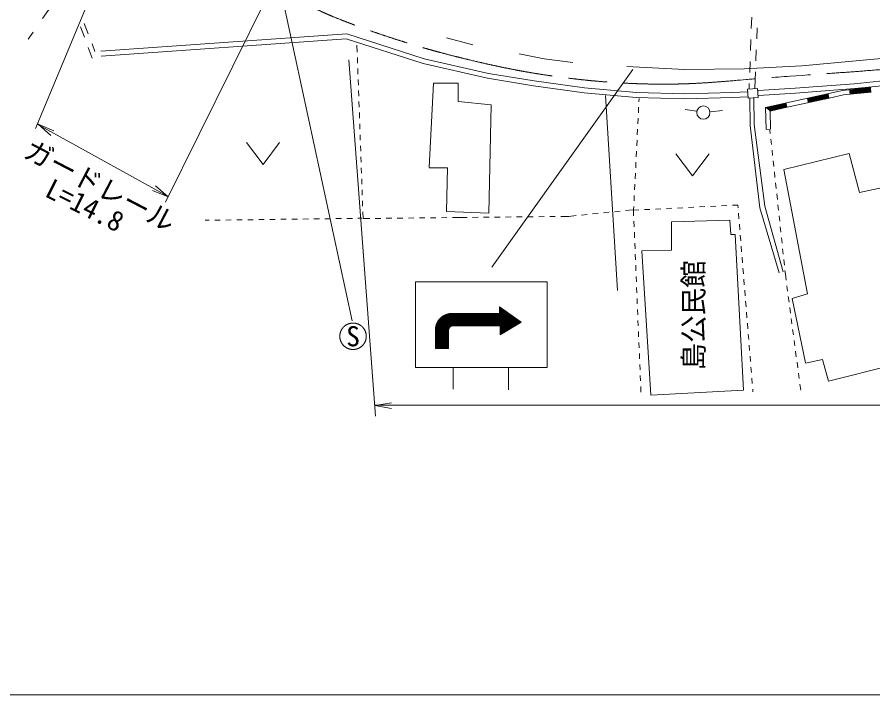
# Model space of a CAD drawing. Units: millimetres, scale not verified. Extents: x 40000 to 680000, y 20000 to 380000.
# Drawn here: x 178924 to 256560, y 205000 to 266500 of the extents above; entities that cross this region are included whole.
import ezdxf
from ezdxf.enums import TextEntityAlignment as Align

# ---------------------------------------------------------------- set-up
doc = ezdxf.new("R2010")
doc.units = ezdxf.units.MM
doc.header["$LTSCALE"] = 1000
doc.linetypes.add('CHAIN', pattern=[18.5, 12, -1.5, 3.5, -1.5])
for name, color, linetype, lineweight in [('M-BGD', 7, 'Continuous', 13), ('M-BMK', 2, 'CHAIN', 13), ('M-STR-HTXT', 7, 'Continuous', 13), ('M-STR-STRC', 7, 'Continuous', 13), ('M-TTL-BAND', 7, 'Continuous', 13)]:
    doc.layers.add(name, color=color, linetype=linetype, lineweight=lineweight)
doc.layers.add('M-BGD-HTXT', color=7, linetype='Continuous')
doc.styles.add('ＭＳ ゴシック', font='')
doc.styles.get('ＭＳ ゴシック').set_extended_font_data('MS Gothic')

# ---------------------------------------------------------------- blocks, each defined once
blk = doc.blocks.new('畑')
at = {"color": 7, "linetype": 'Continuous', "lineweight": 13}
for p, q in [((-1.5, 1), (0, -1)), ((0, -1), (1.5, 1))]:
    blk.add_line(p, q, dxfattribs=at)

msp = doc.modelspace()

# ---------------------------------------------------------------- linework, layer by layer
at = {"layer": 'M-BGD'}
for p, q in [((245532, 265481), (245569, 266481)), ((184684, 265609), (185032, 264671)), ((185021, 265933), (185375, 264997)), ((246059, 265520), (246022, 264521)), ((186529, 263397), (208841, 264985)), ((208841, 264985), (215865, 262715)), ((185728, 264062), (185988, 263374)), ((186561, 262948), (208786, 264530)), ((208786, 264530), (215746, 262281)), ((217886, 264615), (220263, 263996)), ((245457, 263483), (245495, 264482)), ((185379, 263733), (185737, 262768)), ((209776, 263327), (209754, 263945)), ((245985, 263521), (245948, 262522)), ((250126, 262072), (265129, 263463)), ((209811, 262328), (209794, 262828)), ((215865, 262715), (221675, 261387)), ((224462, 263166), (226741, 262727)), ((226741, 262727), (229329, 262385)), ((245383, 261484), (245420, 262483)), ((209847, 261328), (209829, 261828)), ((215746, 262281), (221589, 260945)), ((234248, 262027), (239473, 261734)), ((239473, 261734), (244877, 261815)), ((244877, 261815), (250126, 262072)), ((221589, 260945), (225758, 260278)), ((221675, 261387), (225824, 260723)), ((245911, 261523), (245856, 260040)), ((254871, 260456), (259510, 260931)), ((209882, 260329), (209865, 260829)), ((216298, 252860), (216701, 260514)), ((216701, 260514), (218935, 260514)), ((218935, 260514), (218935, 258829)), ((225758, 260278), (230357, 259644)), ((225824, 260723), (230408, 260091)), ((230408, 260091), (235103, 259664)), ((245328, 259976), (245346, 260485)), ((249512, 260061), (254871, 260456)), ((253818, 259832), (256363, 260100)), ((254910, 260008), (259550, 260482)), ((209918, 259330), (209900, 259829)), ((230357, 259644), (235076, 259215)), ((233403, 241707), (232295, 259402)), ((235103, 259664), (239513, 259538)), ((239513, 259538), (243797, 259664)), ((243797, 259664), (245188, 259712)), ((246091, 260027), (245172, 259953)), ((245172, 259953), (245238, 259142)), ((246157, 259217), (246091, 260027)), ((246142, 259847), (249512, 260061)), ((246170, 259398), (249543, 259612)), ((246816, 258298), (253818, 259832)), ((249543, 259612), (254910, 260008)), ((250610, 259088), (252515, 259505)), ((250618, 259049), (252524, 259466)), ((250627, 259010), (252532, 259427)), ((250635, 258971), (252541, 259388)), ((250644, 258932), (252550, 259349)), ((250653, 258893), (252558, 259310)), ((252592, 259154), (253882, 259436)), ((253882, 259436), (256405, 259703)), ((254427, 259856), (256367, 260061)), ((254432, 259816), (256372, 260021)), ((254436, 259776), (256376, 259981)), ((254440, 259736), (256380, 259941)), ((254444, 259697), (256384, 259901)), ((254448, 259657), (256388, 259862)), ((254453, 259617), (256393, 259822)), ((254457, 259577), (256397, 259782)), ((254461, 259537), (256401, 259742)), ((209953, 258330), (209935, 258830)), ((218935, 258829), (221938, 258536)), ((221938, 258536), (221719, 248722)), ((235076, 259215), (239513, 259088)), ((235333, 258818), (235347, 259116)), ((239513, 259088), (243811, 259214)), ((243811, 259214), (245203, 259262)), ((245238, 259142), (246157, 259217)), ((245413, 256659), (245388, 259131)), ((245756, 259142), (245799, 256760)), ((246857, 258266), (248704, 258671)), ((246898, 258234), (248713, 258632)), ((246939, 258202), (248721, 258593)), ((246980, 258170), (248730, 258554)), ((248781, 258319), (252592, 259154)), ((250661, 258854), (252567, 259271)), ((250670, 258815), (252575, 259232)), ((250678, 258776), (252584, 259193)), ((209988, 257331), (209971, 257831)), ((235284, 257820), (235308, 258319)), ((239517, 258109), (240564, 257965)), ((241806, 257905), (242921, 258024)), ((246879, 256322), (246816, 258298)), ((247021, 258139), (248738, 258515)), ((247062, 258107), (248747, 258476)), ((247103, 258075), (248755, 258436)), ((247144, 258043), (248764, 258397)), ((247185, 258011), (248773, 258358)), ((247226, 257979), (248781, 258319)), ((247279, 256335), (247226, 257979)), ((235235, 256821), (235259, 257320)), ((210024, 256332), (210006, 256831)), ((235186, 255822), (235211, 256321)), ((246302, 249190), (245413, 256659)), ((245799, 256760), (246756, 249355)), ((246880, 256309), (247280, 256324)), ((247254, 255929), (247220, 256248)), ((210059, 255332), (210041, 255832)), ((247361, 254935), (247307, 255432)), ((210095, 254333), (210077, 254833)), ((235137, 254823), (235162, 255323)), ((235089, 253824), (235113, 254324)), ((247467, 253941), (247414, 254438)), ((248481, 252663), (254414, 254128)), ((254414, 254128), (255342, 250587)), ((210130, 253333), (210112, 253833)), ((235040, 252826), (235064, 253325)), ((247573, 252946), (247520, 253444)), ((210165, 252334), (210148, 252834)), ((217956, 252814), (216317, 252835)), ((217873, 248868), (217956, 252814)), ((234991, 251827), (235015, 252326)), ((247679, 251952), (247626, 252449)), ((250642, 241383), (248481, 252663)), ((210201, 251335), (210183, 251834)), ((255342, 250587), (262575, 252162)), ((210236, 250335), (210218, 250835)), ((234942, 250828), (234967, 251327)), ((247786, 250958), (247732, 251455)), ((234893, 249829), (234918, 250328)), ((247892, 249963), (247839, 250461)), ((210272, 249336), (210254, 249836)), ((234855, 249032), (234869, 249330)), ((240323, 249253), (239823, 249228)), ((241321, 249302), (240822, 249277)), ((242320, 249351), (241821, 249326)), ((243319, 249400), (242820, 249376)), ((244311, 249449), (243818, 249425)), ((244332, 249194), (244311, 249449)), ((246756, 249355), (248423, 243396)), ((247998, 248969), (247945, 249466)), ((210311, 248219), (210289, 248836)), ((221719, 248722), (217873, 248868)), ((229643, 248487), (228962, 248418)), ((230637, 248589), (230140, 248538)), ((231632, 248690), (231135, 248639)), ((232627, 248791), (232130, 248740)), ((233622, 248892), (233125, 248841)), ((234800, 249011), (234119, 248942)), ((235329, 249008), (234836, 248983)), ((234836, 248983), (234857, 248473)), ((236327, 249057), (235828, 249032)), ((237326, 249106), (236827, 249081)), ((238325, 249155), (237826, 249130)), ((239324, 249204), (238824, 249179)), ((244412, 248198), (244372, 248696)), ((248045, 243286), (246302, 249190)), ((248104, 247975), (248051, 248472)), ((196347, 248068), (195982, 248063)), ((197347, 248081), (196847, 248075)), ((198347, 248094), (197847, 248088)), ((199347, 248107), (198847, 248101)), ((200347, 248120), (199847, 248114)), ((201347, 248133), (200847, 248126)), ((202347, 248146), (201847, 248139)), ((203346, 248159), (202846, 248152)), ((204346, 248172), (203846, 248165)), ((205346, 248185), (204846, 248178)), ((206346, 248198), (205846, 248191)), ((207346, 248211), (206846, 248204)), ((208346, 248224), (207846, 248217)), ((209346, 248237), (208846, 248230)), ((210211, 248248), (209846, 248243)), ((210917, 248226), (210311, 248219)), ((211917, 248237), (211417, 248232)), ((212917, 248249), (212417, 248243)), ((213916, 248260), (213416, 248254)), ((214916, 248272), (214416, 248266)), ((215916, 248283), (215416, 248277)), ((216916, 248295), (216416, 248289)), ((217916, 248306), (217416, 248300)), ((219022, 248319), (218416, 248312)), ((219742, 248326), (219022, 248319)), ((220742, 248336), (220242, 248331)), ((221742, 248346), (221242, 248341)), ((222742, 248356), (222242, 248351)), ((223742, 248366), (223242, 248361)), ((224742, 248376), (224242, 248371)), ((225742, 248386), (225242, 248381)), ((226742, 248396), (226242, 248391)), ((227742, 248406), (227242, 248401)), ((228962, 248418), (228242, 248411)), ((234878, 247974), (234898, 247474)), ((238294, 247918), (243568, 248065)), ((238294, 245355), (238294, 247918)), ((243568, 248065), (243677, 246783)), ((244492, 247201), (244452, 247699)), ((234919, 246975), (234939, 246475)), ((248211, 246980), (248158, 247478)), ((243677, 246783), (244080, 246783)), ((244080, 246783), (244813, 232647)), ((244572, 246204), (244532, 246702)), ((248317, 245986), (248264, 246483)), ((234960, 245975), (234981, 245476)), ((235584, 245282), (238294, 245355)), ((244652, 245207), (244612, 245706)), ((248423, 244992), (248370, 245489)), ((235001, 244976), (235022, 244477)), ((236426, 232207), (235584, 245282)), ((244732, 244210), (244692, 244709)), ((235043, 243977), (235063, 243478)), ((248529, 243997), (248476, 244495)), ((244812, 243214), (244772, 243712)), ((248617, 243182), (248583, 243500)), ((248691, 242621), (248617, 243182)), ((235084, 242978), (235104, 242478)), ((244893, 242217), (244853, 242715)), ((235125, 241979), (235146, 241479)), ((244973, 241220), (244933, 241719)), ((248822, 241630), (248757, 242125)), ((235166, 240980), (235187, 240480)), ((245053, 240223), (245013, 240722)), ((248954, 240638), (248888, 241134)), ((249251, 240980), (250642, 241383)), ((250459, 235121), (249251, 240980)), ((235208, 239981), (235228, 239481)), ((249085, 239647), (249019, 240143)), ((245133, 239227), (245093, 239725)), ((249216, 238656), (249151, 239151)), ((235249, 238981), (235269, 238482)), ((245213, 238230), (245173, 238728)), ((235290, 237982), (235311, 237483)), ((245293, 237233), (245253, 237731)), ((249348, 237664), (249282, 238160)), ((235331, 236983), (235352, 236484)), ((249479, 236673), (249413, 237169)), ((245373, 236236), (245333, 236735)), ((249610, 235682), (249545, 236177)), ((264675, 236512), (252528, 233481)), ((235373, 235984), (235393, 235484)), ((245454, 235239), (245413, 235738)), ((251975, 235418), (250447, 235099)), ((252528, 233481), (251975, 235418)), ((235414, 234985), (235434, 234485)), ((245534, 234243), (245494, 234741)), ((249742, 234690), (249676, 235186)), ((235455, 233986), (235476, 233486)), ((245614, 233246), (245574, 233744)), ((249873, 233699), (249807, 234195)), ((235496, 232986), (235517, 232476)), ((250013, 232643), (249939, 233203)), ((244813, 232647), (236429, 232192)), ((245674, 232493), (245654, 232747))]:
    msp.add_line(p, q, dxfattribs=at)
msp.add_circle((241182, 257836), 600, dxfattribs=at)
at = {"layer": 'M-BMK'}
msp.add_line((188087, 276207), (179925, 264492), dxfattribs=at)
msp.add_open_spline([(301042, 266953), (298050, 266463), (295064, 265945), (292068, 265482), (289677, 265112), (287283, 264755), (284884, 264439), (281956, 264053), (279024, 263705), (276087, 263395), (272748, 263044), (269402, 262764), (266057, 262471), (262723, 262179), (259388, 261899), (256051, 261641), (253184, 261419), (250313, 261227), (247444, 261024), (244623, 260824), (241807, 260493), (238979, 260432), (236861, 260385), (234738, 260445), (232625, 260597), (230410, 260757), (228202, 261027), (226010, 261380), (223987, 261706), (221980, 262136), (219987, 262613), (217954, 263099), (215934, 263644), (213941, 264273), (211812, 264944), (209701, 265684), (207634, 266525), (206479, 266995), (205368, 267564), (204235, 268084)], degree=3, knots=[0, 0, 0, 0, 1, 1, 1, 2, 2, 2, 3, 3, 3, 4, 4, 4, 5, 5, 5, 6, 6, 6, 7, 7, 7, 8, 8, 8, 9, 9, 9, 10, 10, 10, 11, 11, 11, 12, 12, 12, 13, 13, 13, 13], dxfattribs=at)
at = {"layer": 'M-STR-HTXT'}
for p, q in [((180592, 256399), (188605, 275613)), ((201702, 268547), (192396, 249721)), ((209003, 262619), (211426, 230304)), ((180812, 256758), (192566, 250248)), ((180842, 256771), (182241, 256176)), ((180842, 256771), (181973, 255755)), ((192626, 250205), (191466, 251188)), ((192626, 250205), (191210, 250759)), ((211383, 231273), (212887, 231497)), ((211383, 231273), (212878, 230997)), ((441890, 231281), (211416, 231281))]:
    msp.add_line(p, q, dxfattribs=at)
at = {"layer": 'M-STR-STRC'}
for p, q in [((209320, 238930), (202664, 269859)), ((222003, 243822), (234767, 261740)), ((215077, 234711), (215077, 242466)), ((215077, 242466), (226997, 242466)), ((226997, 242466), (226997, 234711)), ((221578, 238495), (223048, 239965)), ((221720, 238495), (223131, 239906)), ((224659, 238815), (222693, 240219)), ((222693, 240219), (222693, 239618)), ((222693, 240176), (222718, 240201)), ((222693, 240034), (222801, 240142)), ((224234, 238561), (222693, 240102)), ((222693, 239893), (222883, 240083)), ((222693, 239751), (222966, 240024)), ((224145, 238508), (222693, 239960)), ((224322, 238614), (222778, 240158)), ((216871, 238172), (218317, 239618)), ((216871, 238031), (218459, 239618)), ((216872, 237890), (218600, 239618)), ((216872, 237749), (218741, 239618)), ((216872, 237608), (218883, 239618)), ((216872, 237466), (219024, 239618)), ((216872, 237325), (219166, 239618)), ((216872, 237183), (219307, 239618)), ((216887, 238329), (218174, 239616)), ((216925, 238509), (217994, 239578)), ((217005, 238730), (217773, 239498)), ((218129, 238302), (217283, 239148)), ((218194, 238378), (217354, 239218)), ((218275, 238439), (217429, 239285)), ((218374, 238480), (217509, 239346)), ((218500, 238496), (217594, 239403)), ((218642, 238495), (217683, 239454)), ((218784, 238495), (217778, 239501)), ((218925, 238495), (217879, 239541)), ((219066, 238495), (217986, 239576)), ((219208, 238495), (218100, 239603)), ((222693, 239618), (218187, 239618)), ((219349, 238495), (218227, 239618)), ((218260, 238430), (219448, 239618)), ((219491, 238495), (218368, 239618)), ((218467, 238496), (219590, 239618)), ((219632, 238495), (218509, 239618)), ((218609, 238495), (219731, 239618)), ((219774, 238495), (218651, 239618)), ((218750, 238495), (219873, 239618)), ((219915, 238495), (218792, 239618)), ((218891, 238495), (220014, 239618)), ((220056, 238495), (218934, 239618)), ((219033, 238495), (220156, 239618)), ((220198, 238495), (219075, 239618)), ((219174, 238495), (220297, 239618)), ((220339, 238495), (219217, 239618)), ((219316, 238495), (220438, 239618)), ((220481, 238495), (219358, 239618)), ((219457, 238495), (220580, 239618)), ((220622, 238495), (219499, 239618)), ((219599, 238495), (220721, 239618)), ((220764, 238495), (219641, 239618)), ((219740, 238495), (220863, 239618)), ((220905, 238495), (219782, 239618)), ((219881, 238495), (221004, 239618)), ((221046, 238495), (219924, 239618)), ((220023, 238495), (221146, 239618)), ((221188, 238495), (220065, 239618)), ((220164, 238495), (221287, 239618)), ((221329, 238495), (220206, 239618)), ((220306, 238495), (221428, 239618)), ((221471, 238495), (220348, 239618)), ((220447, 238495), (221570, 239618)), ((221612, 238495), (220489, 239618)), ((220588, 238495), (221711, 239618)), ((221753, 238495), (220631, 239618)), ((220730, 238495), (221853, 239618)), ((221895, 238495), (220772, 239618)), ((220871, 238495), (221994, 239618)), ((222036, 238495), (220914, 239618)), ((221013, 238495), (222135, 239618)), ((222178, 238495), (221055, 239618)), ((221154, 238495), (222277, 239618)), ((222319, 238495), (221196, 239618)), ((221296, 238495), (222418, 239618)), ((222461, 238495), (221338, 239618)), ((221437, 238495), (222560, 239618)), ((222602, 238495), (221479, 239618)), ((222743, 238495), (221621, 239618)), ((223348, 238032), (221762, 239618)), ((221861, 238495), (223213, 239847)), ((223437, 238085), (221904, 239618)), ((222003, 238495), (223295, 239788)), ((223526, 238138), (222045, 239618)), ((222144, 238495), (223378, 239729)), ((223614, 238190), (222186, 239618)), ((222286, 238495), (223460, 239670)), ((223703, 238243), (222328, 239618)), ((222427, 238495), (223543, 239611)), ((223791, 238296), (222469, 239618)), ((222568, 238495), (223625, 239553)), ((223880, 238349), (222611, 239618)), ((224057, 238455), (222693, 239819)), ((223968, 238402), (222693, 239677)), ((222710, 238495), (223708, 239494)), ((222757, 238401), (223790, 239435)), ((222757, 238260), (223873, 239376)), ((222757, 238118), (223955, 239317)), ((222757, 237977), (224038, 239258)), ((222757, 237835), (224120, 239199)), ((222757, 237694), (224203, 239140)), ((224411, 238667), (223273, 239804)), ((224499, 238719), (223768, 239451)), ((218059, 237240), (216899, 238400)), ((218059, 237381), (216926, 238514)), ((218059, 237523), (216961, 238621)), ((218059, 237664), (217001, 238722)), ((218059, 237806), (217047, 238817)), ((218059, 237947), (217099, 238907)), ((218057, 238090), (217156, 238992)), ((218082, 238208), (217217, 239072)), ((218519, 238495), (222757, 238495)), ((222757, 237678), (224659, 238815)), ((222757, 238495), (222757, 237678)), ((223260, 237979), (222757, 238482)), ((223171, 237926), (222757, 238341)), ((223069, 237865), (224285, 239081)), ((223421, 238075), (224368, 239022)), ((223772, 238285), (224450, 238963)), ((224123, 238495), (224533, 238904)), ((224588, 238772), (224263, 239097)), ((224475, 238705), (224615, 238845)), ((218059, 236957), (216870, 238146)), ((216872, 237042), (218123, 238292)), ((216872, 236900), (218057, 238085)), ((216872, 238010), (216872, 236427)), ((218059, 236816), (216872, 238003)), ((216872, 236759), (218059, 237946)), ((218059, 236674), (216872, 237861)), ((216872, 236618), (218059, 237805)), ((218059, 236533), (216872, 237720)), ((216872, 236476), (218059, 237663)), ((218023, 236427), (216872, 237579)), ((218059, 237098), (216880, 238278)), ((218059, 236427), (218059, 238011)), ((223083, 237873), (222757, 238199)), ((222994, 237820), (222757, 238058)), ((222906, 237767), (222757, 237916)), ((222817, 237714), (222757, 237775)), ((217882, 236427), (216872, 237437)), ((217740, 236427), (216872, 237296)), ((217599, 236427), (216872, 237154)), ((217458, 236427), (216872, 237013)), ((217316, 236427), (216872, 236871)), ((216965, 236427), (218059, 237522)), ((217106, 236427), (218059, 237381)), ((217248, 236427), (218059, 237239)), ((217389, 236427), (218059, 237098)), ((217530, 236427), (218059, 236956)), ((217672, 236427), (218059, 236815)), ((217175, 236427), (216872, 236730)), ((217033, 236427), (216872, 236589)), ((216892, 236427), (216872, 236447)), ((216872, 236427), (218059, 236427)), ((217813, 236427), (218059, 236673)), ((217955, 236427), (218059, 236532)), ((226997, 234711), (215077, 234711)), ((218484, 234711), (218484, 232754)), ((223488, 234711), (223488, 232665))]:
    msp.add_line(p, q, dxfattribs=at)
msp.add_lwpolyline([(210599, 237541), (210599, 237562), (210598, 237583), (210597, 237604), (210596, 237625), (210594, 237646), (210592, 237667), (210590, 237687), (210587, 237708), (210584, 237729), (210580, 237750), (210577, 237770), (210572, 237791), (210568, 237812), (210563, 237832), (210558, 237852), (210552, 237873), (210546, 237893), (210540, 237913), (210533, 237933), (210526, 237952), (210519, 237972), (210511, 237992), (210503, 238011), (210495, 238030), (210486, 238049), (210477, 238068), (210467, 238087), (210458, 238106), (210448, 238124), (210437, 238142), (210426, 238160), (210415, 238178), (210404, 238196), (210393, 238214), (210381, 238231), (210368, 238248), (210356, 238265), (210343, 238281), (210330, 238298), (210317, 238314), (210303, 238330), (210289, 238346), (210275, 238361), (210260, 238376), (210245, 238391), (210230, 238406), (210215, 238420), (210200, 238434), (210184, 238448), (210168, 238462), (210152, 238475), (210135, 238488), (210119, 238501), (210102, 238514), (210084, 238526), (210067, 238538), (210050, 238549), (210032, 238560), (210014, 238571), (209996, 238582), (209977, 238592), (209959, 238602), (209940, 238612), (209922, 238621), (209903, 238630), (209883, 238639), (209864, 238647), (209845, 238655), (209825, 238663), (209805, 238670), (209786, 238677), (209766, 238683), (209746, 238690), (209725, 238696), (209705, 238701), (209685, 238706), (209664, 238711), (209644, 238716), (209623, 238720), (209603, 238723), (209582, 238727), (209561, 238730), (209540, 238732), (209519, 238735), (209498, 238737), (209478, 238738), (209457, 238739), (209436, 238740), (209415, 238741), (209394, 238741), (209373, 238741), (209352, 238740), (209331, 238739), (209310, 238738), (209289, 238736), (209268, 238734), (209247, 238731), (209226, 238728), (209205, 238725), (209185, 238722), (209164, 238718), (209144, 238713), (209123, 238709), (209103, 238704), (209082, 238698), (209062, 238693), (209042, 238687), (209022, 238680), (209002, 238673), (208982, 238666), (208963, 238659), (208943, 238651), (208924, 238643), (208905, 238634), (208886, 238626), (208867, 238616), (208848, 238607), (208829, 238597), (208811, 238587), (208793, 238577), (208775, 238566), (208757, 238555), (208739, 238543), (208722, 238532), (208705, 238520), (208688, 238507), (208671, 238495), (208654, 238482), (208638, 238469), (208622, 238455), (208606, 238441), (208590, 238427), (208575, 238413), (208560, 238399), (208545, 238384), (208530, 238369), (208516, 238353), (208502, 238338), (208488, 238322), (208474, 238306), (208461, 238290), (208448, 238273), (208435, 238256), (208423, 238239), (208411, 238222), (208399, 238205), (208388, 238187), (208377, 238169), (208366, 238151), (208355, 238133), (208345, 238115), (208335, 238096), (208326, 238078), (208316, 238059), (208307, 238040), (208299, 238021), (208291, 238001), (208283, 237982), (208275, 237962), (208268, 237942), (208261, 237923), (208255, 237903), (208249, 237883), (208243, 237862), (208237, 237842), (208232, 237822), (208227, 237801), (208223, 237781), (208219, 237760), (208215, 237739), (208212, 237719), (208209, 237698), (208207, 237677), (208204, 237656), (208203, 237635), (208201, 237614), (208200, 237593), (208199, 237572), (208199, 237551), (208199, 237530), (208199, 237509), (208200, 237488), (208201, 237467), (208203, 237446), (208204, 237426), (208207, 237405), (208209, 237384), (208212, 237363), (208215, 237342), (208219, 237322), (208223, 237301), (208227, 237280), (208232, 237260), (208237, 237240), (208243, 237219), (208249, 237199), (208255, 237179), (208261, 237159), (208268, 237139), (208275, 237119), (208283, 237100), (208291, 237080), (208299, 237061), (208307, 237042), (208316, 237023), (208326, 237004), (208335, 236985), (208345, 236967), (208355, 236948), (208366, 236930), (208377, 236912), (208388, 236894), (208399, 236877), (208411, 236859), (208423, 236842), (208435, 236825), (208448, 236809), (208461, 236792), (208474, 236776), (208488, 236760), (208502, 236744), (208516, 236728), (208530, 236713), (208545, 236698), (208560, 236683), (208575, 236669), (208590, 236654), (208606, 236640), (208622, 236626), (208638, 236613), (208654, 236600), (208671, 236587), (208688, 236574), (208705, 236562), (208722, 236550), (208739, 236538), (208757, 236527), (208775, 236516), (208793, 236505), (208811, 236495), (208829, 236485), (208848, 236475), (208867, 236465), (208886, 236456), (208905, 236447), (208924, 236439), (208943, 236431), (208963, 236423), (208982, 236415), (209002, 236408), (209022, 236402), (209042, 236395), (209062, 236389), (209082, 236383), (209103, 236378), (209123, 236373), (209144, 236368), (209164, 236364), (209185, 236360), (209205, 236357), (209226, 236353), (209247, 236350), (209268, 236348), (209289, 236346), (209310, 236344), (209331, 236343), (209352, 236342), (209373, 236341), (209394, 236341), (209415, 236341), (209436, 236341), (209457, 236342), (209478, 236343), (209498, 236345), (209519, 236347), (209540, 236349), (209561, 236352), (209582, 236355), (209603, 236358), (209623, 236362), (209644, 236366), (209664, 236371), (209685, 236375), (209705, 236381), (209725, 236386), (209746, 236392), (209766, 236398), (209786, 236405), (209805, 236412), (209825, 236419), (209845, 236427), (209864, 236435), (209883, 236443), (209903, 236452), (209922, 236461), (209940, 236470), (209959, 236480), (209977, 236490), (209996, 236500), (210014, 236510), (210032, 236521), (210050, 236533), (210067, 236544), (210084, 236556), (210102, 236568), (210119, 236581), (210135, 236593), (210152, 236606), (210168, 236620), (210184, 236633), (210200, 236647), (210215, 236661), (210230, 236676), (210245, 236690), (210260, 236705), (210275, 236721), (210289, 236736), (210303, 236752), (210317, 236768), (210330, 236784), (210343, 236800), (210356, 236817), (210368, 236834), (210381, 236851), (210393, 236868), (210404, 236886), (210415, 236903), (210426, 236921), (210437, 236939), (210448, 236958), (210458, 236976), (210467, 236995), (210477, 237013), (210486, 237032), (210495, 237051), (210503, 237071), (210511, 237090), (210519, 237110), (210526, 237129), (210533, 237149), (210540, 237169), (210546, 237189), (210552, 237209), (210558, 237229), (210563, 237250), (210568, 237270), (210572, 237291), (210577, 237311), (210580, 237332), (210584, 237353), (210587, 237373), (210590, 237394), (210592, 237415), (210594, 237436), (210596, 237457), (210597, 237478), (210598, 237499), (210599, 237520)], close=True, dxfattribs=at)
for centre, radius, start, end in [((218402, 238101), 1533, 98.07984, 183.37193), ((218491, 238062), 435, 86.35107, 186.72911)]:
    msp.add_arc(centre, radius, start, end, dxfattribs=at)
at = {"layer": 'M-TTL-BAND'}
msp.add_line((40000, 205000), (579000, 205000), dxfattribs=at)

# ---------------------------------------------------------------- block references
at = {"layer": 'M-BGD', "xscale": 1000, "yscale": 1000, "rotation": 0.08929}
for p in [(201230, 254122), (240197, 253104)]:
    msp.add_blockref('畑', p, dxfattribs=at)

# ---------------------------------------------------------------- texts
at = {"layer": 'M-BGD-HTXT', "style": 'ＭＳ ゴシック'}
msp.add_text('島公民館', height=1833, rotation=90, dxfattribs=at).set_placement((241754, 234440), align=Align.BOTTOM_LEFT)
at = {"layer": 'M-STR-HTXT', "style": 'ＭＳ ゴシック'}
for s, rotation, p in [('ガードレール', 332.422, (179122, 253380)), ('L=14.8', 333.435, (181075, 249791))]:
    msp.add_text(s, height=1833, rotation=rotation, dxfattribs=at).set_placement(p, align=Align.BOTTOM_LEFT)
at = {"layer": 'M-STR-STRC', "style": 'ＭＳ ゴシック'}
msp.add_text('S', height=1833, rotation=0.089, dxfattribs=at).set_placement((209399, 237541), align=Align.MIDDLE_CENTER)

doc.saveas('drawing.dxf')
